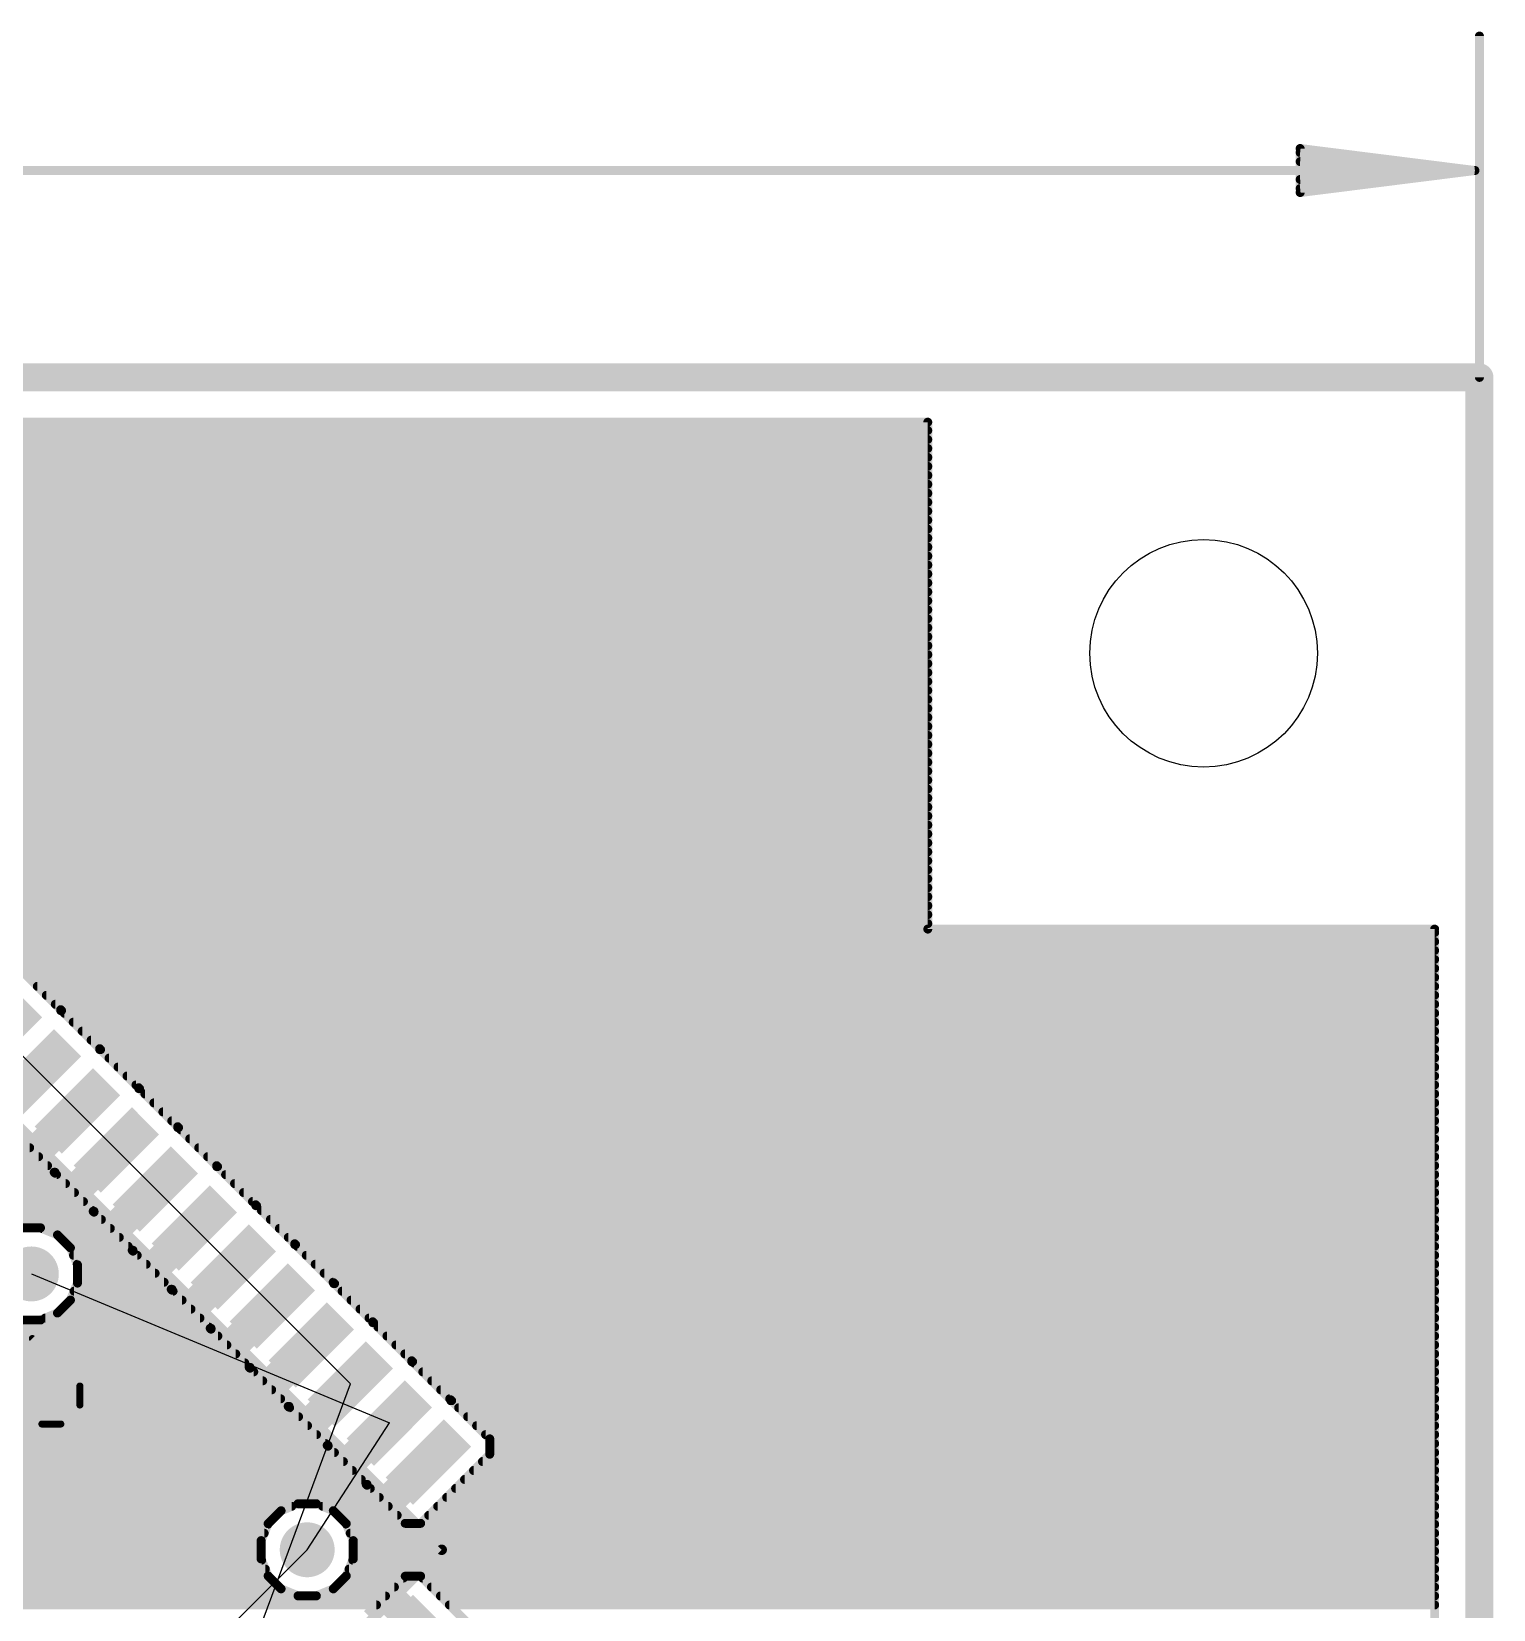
# Model space of a CAD drawing. Extents: x -13 to 61, y -28 to 85.
# Drawn here: x 29 to 50.2, y 57.14 to 80.02 of the extents above; entities that cross this region are included whole.
import ezdxf

# ---------------------------------------------------------------- set-up
doc = ezdxf.new("R2010")
doc.units = 0
for name, color, linetype in [('1', 22, 'CONTINUOUS'), ('18', 82, 'CONTINUOUS'), ('19', 53, 'CONTINUOUS'), ('20', 7, 'CONTINUOUS'), ('21', 253, 'CONTINUOUS'), ('27', 253, 'CONTINUOUS'), ('51', 253, 'CONTINUOUS')]:
    doc.layers.add(name, color=color, linetype=linetype)

# ---------------------------------------------------------------- blocks, each defined once
blk = doc.blocks.new('RECT')
blk.add_solid([(-0.5, -0.5), (0.5, -0.5), (-0.5, 0.5), (0.5, 0.5)])
blk = doc.blocks.new('ROUNDV')
at = {"const_width": 0.5}
blk.add_lwpolyline([(0, -0.25, 1), (0, 0.25, 1), (0, -0.25)], format="xyb", dxfattribs=at)

msp = doc.modelspace()

# ---------------------------------------------------------------- linework, layer by layer
at = {"layer": '1', "const_width": 0.13}
for points in [[(8, 74.3508), (42, 74.3508)], [(42, 74.3508), (42, 67)], [(8, 74.23), (42, 74.23)], [(8, 74.1), (42, 74.1)], [(8, 73.97), (42, 73.97)], [(8, 73.84), (42, 73.84)], [(8, 73.71), (42, 73.71)], [(8, 73.58), (42, 73.58)], [(8, 73.45), (42, 73.45)], [(8, 73.32), (42, 73.32)], [(8, 73.19), (42, 73.19)], [(8, 73.06), (42, 73.06)], [(8, 72.93), (42, 72.93)], [(8, 72.8), (42, 72.8)], [(8, 72.67), (42, 72.67)], [(8, 72.54), (42, 72.54)], [(8, 72.41), (42, 72.41)], [(8, 72.28), (42, 72.28)], [(8, 72.15), (42, 72.15)], [(8, 72.02), (42, 72.02)], [(8, 71.89), (42, 71.89)], [(8, 71.76), (42, 71.76)], [(8, 71.63), (42, 71.63)], [(8, 71.5), (42, 71.5)], [(8, 71.37), (42, 71.37)], [(8, 71.24), (42, 71.24)], [(8, 71.11), (42, 71.11)], [(8, 70.98), (42, 70.98)], [(8, 70.85), (42, 70.85)], [(8, 70.72), (42, 70.72)], [(8, 70.59), (42, 70.59)], [(8, 70.46), (42, 70.46)], [(8, 70.33), (42, 70.33)], [(8, 70.2), (42, 70.2)], [(8, 70.07), (42, 70.07)], [(8, 69.94), (42, 69.94)], [(8, 69.81), (42, 69.81)], [(14.3594, 69.68), (42, 69.68)], [(14.4894, 69.55), (42, 69.55)], [(14.6194, 69.42), (42, 69.42)], [(14.7494, 69.29), (42, 69.29)], [(14.8794, 69.16), (42, 69.16)], [(15.0094, 69.03), (42, 69.03)], [(15.1394, 68.9), (42, 68.9)], [(15.2694, 68.77), (42, 68.77)], [(26.6168, 68.64), (42, 68.64)], [(26.7468, 68.51), (42, 68.51)], [(26.8768, 68.38), (42, 68.38)], [(27.0068, 68.25), (42, 68.25)], [(27.1368, 68.12), (42, 68.12)], [(27.2668, 67.99), (42, 67.99)], [(27.3968, 67.86), (42, 67.86)], [(27.5268, 67.73), (42, 67.73)], [(27.6568, 67.6), (42, 67.6)], [(27.7868, 67.47), (42, 67.47)], [(27.9168, 67.34), (42, 67.34)], [(28.0468, 67.21), (42, 67.21)], [(28.1768, 67.08), (42, 67.08)], [(42, 67), (49.3508, 67)], [(49.3508, 67), (49.3508, 8)], [(28.3068, 66.95), (49.3508, 66.95)], [(28.4368, 66.82), (49.3508, 66.82)], [(28.5668, 66.69), (49.3508, 66.69)], [(28.6968, 66.56), (49.3508, 66.56)], [(28.8268, 66.43), (49.3508, 66.43)], [(29.4252, 65.8317), (28.8719, 66.385)], [(28.9568, 66.3), (49.3508, 66.3)], [(29.0868, 66.17), (49.3508, 66.17)], [(29.2168, 66.04), (49.3508, 66.04)], [(29.3468, 65.91), (49.3508, 65.91)], [(29.4252, 65.8193), (29.4252, 65.8317)], [(29.4376, 65.8193), (29.4252, 65.8193)], [(29.9909, 65.266), (29.4376, 65.8193)], [(29.4768, 65.78), (49.3508, 65.78)], [(29.6068, 65.65), (49.3508, 65.65)], [(29.7368, 65.52), (49.3508, 65.52)], [(29.8668, 65.39), (49.3508, 65.39)], [(29.9909, 65.2536), (29.9909, 65.266)], [(29.9909, 65.26), (49.3508, 65.26)], [(30.0032, 65.2536), (29.9909, 65.2536)], [(30.5565, 64.7003), (30.0032, 65.2536)], [(30.1268, 65.13), (49.3508, 65.13)], [(30.2568, 65), (49.3508, 65)], [(30.3868, 64.87), (49.3508, 64.87)], [(30.5168, 64.74), (49.3508, 64.74)], [(30.5565, 64.6879), (30.5565, 64.7003)], [(30.5689, 64.6879), (30.5565, 64.6879)], [(31.1222, 64.1346), (30.5689, 64.6879)], [(30.6468, 64.61), (49.3508, 64.61)], [(30.7768, 64.48), (49.3508, 64.48)], [(30.9068, 64.35), (49.3508, 64.35)], [(28.7773, 64.0276), (29.3306, 63.4743)], [(31.0368, 64.22), (49.3508, 64.22)], [(31.1222, 64.1222), (31.1222, 64.1346)], [(31.1346, 64.1222), (31.1222, 64.1222)], [(31.6879, 63.5689), (31.1346, 64.1222)], [(31.1668, 64.09), (49.3508, 64.09)], [(21.0251, 63.83), (28.9749, 63.83)], [(31.2968, 63.96), (49.3508, 63.96)], [(31.4268, 63.83), (49.3508, 63.83)], [(20.7651, 63.57), (29.2349, 63.57)], [(20.8951, 63.7), (29.1049, 63.7)], [(31.5568, 63.7), (49.3508, 63.7)], [(31.6868, 63.57), (49.3508, 63.57)], [(31.6879, 63.5565), (31.6879, 63.5689)], [(31.7003, 63.5565), (31.6879, 63.5565)], [(32.2536, 63.0032), (31.7003, 63.5565)], [(20.6351, 63.44), (29.3649, 63.44)], [(29.3306, 63.4743), (29.343, 63.4743)], [(29.343, 63.4743), (29.343, 63.4619)], [(29.343, 63.4619), (29.8962, 62.9086)], [(31.8168, 63.44), (49.3508, 63.44)], [(20.3751, 63.18), (29.6249, 63.18)], [(20.5051, 63.31), (29.4949, 63.31)], [(31.9468, 63.31), (49.3508, 63.31)], [(32.0768, 63.18), (49.3508, 63.18)], [(20.1151, 62.92), (29.8849, 62.92)], [(20.2451, 63.05), (29.7549, 63.05)], [(29.8962, 62.9086), (29.9086, 62.9086)], [(29.9086, 62.9086), (29.9086, 62.8962)], [(29.9086, 62.8962), (30.4619, 62.343)], [(32.2068, 63.05), (49.3508, 63.05)], [(32.2536, 62.9909), (32.2536, 63.0032)], [(32.266, 62.9909), (32.2536, 62.9909)], [(32.8193, 62.4376), (32.266, 62.9909)], [(32.3368, 62.92), (49.3508, 62.92)], [(19.9851, 62.79), (30.0149, 62.79)], [(29.1329, 62.6682), (28.8671, 62.6682)], [(29.3785, 62.5665), (29.1329, 62.6682)], [(29.1527, 62.66), (30.1449, 62.66)], [(32.4668, 62.79), (49.3508, 62.79)], [(32.5968, 62.66), (49.3508, 62.66)], [(29.5665, 62.3785), (29.3785, 62.5665)], [(29.415, 62.53), (30.2749, 62.53)], [(29.545, 62.4), (30.4049, 62.4)], [(32.7268, 62.53), (49.3508, 62.53)], [(32.8193, 62.4252), (32.8193, 62.4376)], [(32.8317, 62.4252), (32.8193, 62.4252)], [(33.385, 61.8719), (32.8317, 62.4252)], [(32.8568, 62.4), (49.3508, 62.4)], [(29.6682, 62.1329), (29.5665, 62.3785)], [(29.6114, 62.27), (30.5349, 62.27)], [(30.4619, 62.343), (30.4743, 62.343)], [(30.4743, 62.343), (30.4743, 62.3306)], [(30.4743, 62.3306), (31.0276, 61.7773)], [(32.9868, 62.27), (49.3508, 62.27)], [(29.6653, 62.14), (30.6649, 62.14)], [(29.6682, 61.8671), (29.6682, 62.1329)], [(29.6682, 62.01), (30.7949, 62.01)], [(33.1168, 62.14), (49.3508, 62.14)], [(33.2468, 62.01), (49.3508, 62.01)], [(29.5665, 61.6215), (29.6682, 61.8671)], [(29.6197, 61.75), (31.0549, 61.75)], [(29.6682, 61.88), (30.9249, 61.88)], [(31.0276, 61.7773), (31.04, 61.7773)], [(31.04, 61.7773), (31.04, 61.7649)], [(31.04, 61.7649), (31.5933, 61.2116)], [(33.3768, 61.88), (49.3508, 61.88)], [(33.385, 61.8595), (33.385, 61.8719)], [(33.3974, 61.8595), (33.385, 61.8595)], [(33.9507, 61.3062), (33.3974, 61.8595)], [(33.5068, 61.75), (49.3508, 61.75)], [(29.3785, 61.4335), (29.5665, 61.6215)], [(29.435, 61.49), (31.3149, 61.49)], [(29.565, 61.62), (31.1849, 61.62)], [(33.6368, 61.62), (49.3508, 61.62)], [(33.7668, 61.49), (49.3508, 61.49)], [(28.8671, 61.3318), (29.1329, 61.3318)], [(29.1329, 61.3318), (29.3785, 61.4335)], [(29.201, 61.36), (31.4449, 61.36)], [(33.8968, 61.36), (49.3508, 61.36)], [(33.9507, 61.2938), (33.9507, 61.3062)], [(33.963, 61.2938), (33.9507, 61.2938)], [(34.5163, 60.7405), (33.963, 61.2938)], [(18.2951, 61.1), (31.7049, 61.1)], [(18.4251, 61.23), (31.5749, 61.23)], [(31.5933, 61.2116), (31.6057, 61.2116)], [(31.6057, 61.2116), (31.6057, 61.1992)], [(31.6057, 61.1992), (32.159, 60.6459)], [(34.0268, 61.23), (49.3508, 61.23)], [(34.1568, 61.1), (49.3508, 61.1)], [(18.0351, 60.84), (31.9649, 60.84)], [(18.1651, 60.97), (31.8349, 60.97)], [(34.2868, 60.97), (49.3508, 60.97)], [(34.4168, 60.84), (49.3508, 60.84)], [(17.7751, 60.58), (32.2249, 60.58)], [(17.9051, 60.71), (32.0949, 60.71)], [(32.159, 60.6459), (32.1714, 60.6459)], [(32.1714, 60.6459), (32.1714, 60.6335)], [(32.1714, 60.6335), (32.7247, 60.0802)], [(34.5163, 60.7281), (34.5163, 60.7405)], [(34.5287, 60.7281), (34.5163, 60.7281)], [(35.082, 60.1748), (34.5287, 60.7281)], [(34.5468, 60.71), (49.3508, 60.71)], [(34.6768, 60.58), (49.3508, 60.58)], [(17.6451, 60.45), (32.3549, 60.45)], [(34.8068, 60.45), (49.3508, 60.45)], [(17.3851, 60.19), (32.6149, 60.19)], [(17.5151, 60.32), (32.4849, 60.32)], [(34.9368, 60.32), (49.3508, 60.32)], [(35.0668, 60.19), (49.3508, 60.19)], [(35.082, 60.1624), (35.082, 60.1748)], [(35.0944, 60.1624), (35.082, 60.1624)], [(35.6477, 59.6091), (35.0944, 60.1624)], [(17.1251, 59.93), (32.8749, 59.93)], [(17.2551, 60.06), (32.7449, 60.06)], [(32.7247, 60.0802), (32.7371, 60.0802)], [(32.7371, 60.0802), (32.7371, 60.0678)], [(32.7371, 60.0678), (33.2904, 59.5145)], [(35.1968, 60.06), (49.3508, 60.06)], [(35.3268, 59.93), (49.3508, 59.93)], [(16.8651, 59.67), (33.1349, 59.67)], [(16.9951, 59.8), (33.0049, 59.8)], [(35.4568, 59.8), (49.3508, 59.8)], [(35.5868, 59.67), (49.3508, 59.67)], [(16.7351, 59.54), (33.2649, 59.54)], [(33.2904, 59.5145), (33.3028, 59.5145)], [(33.3028, 59.5145), (33.3028, 59.5021)], [(33.3028, 59.5021), (33.856, 58.9488)], [(35.6477, 59.3855), (35.6477, 59.6091)], [(35.6477, 59.54), (49.3508, 59.54)], [(16.4751, 59.28), (33.5249, 59.28)], [(16.6051, 59.41), (33.3949, 59.41)], [(34.6454, 58.3832), (35.6477, 59.3855)], [(35.5423, 59.28), (49.3508, 59.28)], [(35.6477, 59.41), (49.3508, 59.41)], [(16.2151, 59.02), (33.7849, 59.02)], [(16.3451, 59.15), (33.6549, 59.15)], [(35.2823, 59.02), (49.3508, 59.02)], [(35.4123, 59.15), (49.3508, 59.15)], [(15.9551, 58.76), (34.0449, 58.76)], [(16.0851, 58.89), (33.9149, 58.89)], [(33.856, 58.9488), (33.8684, 58.9488)], [(33.8684, 58.9488), (33.8684, 58.9364)], [(33.8684, 58.9364), (34.4217, 58.3832)], [(35.0222, 58.76), (49.3508, 58.76)], [(35.1523, 58.89), (49.3508, 58.89)], [(25.2251, 58.63), (32.7749, 58.63)], [(32.6215, 58.5665), (32.4335, 58.3785)], [(32.8671, 58.6682), (32.6215, 58.5665)], [(33.1329, 58.6682), (32.8671, 58.6682)], [(33.3785, 58.5665), (33.1329, 58.6682)], [(33.2251, 58.63), (34.1749, 58.63)], [(33.5665, 58.3785), (33.3785, 58.5665)], [(34.8923, 58.63), (49.3508, 58.63)], [(25.445, 58.5), (32.555, 58.5)], [(25.57, 58.37), (32.43, 58.37)], [(32.4335, 58.3785), (32.3318, 58.1329)], [(33.445, 58.5), (34.3049, 58.5)], [(33.6682, 58.1329), (33.5665, 58.3785)], [(33.57, 58.37), (49.3508, 58.37)], [(34.4217, 58.3832), (34.6454, 58.3832)], [(34.7623, 58.5), (49.3508, 58.5)], [(25.6238, 58.24), (32.3762, 58.24)], [(25.6682, 58.11), (32.3318, 58.11)], [(32.3318, 58.1329), (32.3318, 57.8671)], [(33.6238, 58.24), (49.3508, 58.24)], [(33.6682, 57.8671), (33.6682, 58.1329)], [(33.6682, 58.11), (49.3508, 58.11)], [(25.6611, 57.85), (32.3389, 57.85)], [(25.6682, 57.98), (32.3318, 57.98)], [(32.3318, 57.8671), (32.4335, 57.6215)], [(33.5665, 57.6215), (33.6682, 57.8671)], [(33.6611, 57.85), (49.3508, 57.85)], [(33.6682, 57.98), (49.3508, 57.98)], [(25.6073, 57.72), (32.3927, 57.72)], [(32.4335, 57.6215), (32.6215, 57.4335)], [(33.3785, 57.4335), (33.5665, 57.6215)], [(33.6073, 57.72), (49.3508, 57.72)], [(34.4217, 57.6168), (33.8684, 57.0635)], [(34.6454, 57.6168), (34.4217, 57.6168)], [(35.6477, 56.6145), (34.6454, 57.6168)], [(25.405, 57.46), (32.595, 57.46)], [(25.535, 57.59), (32.465, 57.59)], [(32.6215, 57.4335), (32.8671, 57.3318)], [(33.1329, 57.3318), (33.3785, 57.4335)], [(33.405, 57.46), (34.2649, 57.46)], [(33.535, 57.59), (34.3949, 57.59)], [(34.6722, 57.59), (49.3508, 57.59)], [(34.8022, 57.46), (49.3508, 57.46)], [(15.8651, 57.33), (34.1349, 57.33)], [(15.9951, 57.2), (34.0049, 57.2)], [(32.8671, 57.3318), (33.1329, 57.3318)], [(34.9322, 57.33), (49.3508, 57.33)], [(35.0622, 57.2), (49.3508, 57.2)]]:
    msp.add_lwpolyline(points, dxfattribs=at)
at = {"layer": '1', "const_width": 0.065}
for points in [[(42.0325, 74.3508, 1), (41.9675, 74.3508)], [(42, 74.3183, 1), (42, 74.3833)], [(42, 74.1975, 1), (42, 74.2625)], [(42, 74.0675, 1), (42, 74.1325)], [(42, 73.9375, 1), (42, 74.0025)], [(42, 73.8075, 1), (42, 73.8725)], [(42, 73.6775, 1), (42, 73.7425)], [(42, 73.5475, 1), (42, 73.6125)], [(42, 73.4175, 1), (42, 73.4825)], [(42, 73.2875, 1), (42, 73.3525)], [(42, 73.1575, 1), (42, 73.2225)], [(42, 73.0275, 1), (42, 73.0925)], [(42, 72.8975, 1), (42, 72.9625)], [(42, 72.7675, 1), (42, 72.8325)], [(42, 72.6375, 1), (42, 72.7025)], [(42, 72.5075, 1), (42, 72.5725)], [(42, 72.3775, 1), (42, 72.4425)], [(42, 72.2475, 1), (42, 72.3125)], [(42, 72.1175, 1), (42, 72.1825)], [(42, 71.9875, 1), (42, 72.0525)], [(42, 71.8575, 1), (42, 71.9225)], [(42, 71.7275, 1), (42, 71.7925)], [(42, 71.5975, 1), (42, 71.6625)], [(42, 71.4675, 1), (42, 71.5325)], [(42, 71.3375, 1), (42, 71.4025)], [(42, 71.2075, 1), (42, 71.2725)], [(42, 71.0775, 1), (42, 71.1425)], [(42, 70.9475, 1), (42, 71.0125)], [(42, 70.8175, 1), (42, 70.8825)], [(42, 70.6875, 1), (42, 70.7525)], [(42, 70.5575, 1), (42, 70.6225)], [(42, 70.4275, 1), (42, 70.4925)], [(42, 70.2975, 1), (42, 70.3625)], [(42, 70.1675, 1), (42, 70.2325)], [(42, 70.0375, 1), (42, 70.1025)], [(42, 69.9075, 1), (42, 69.9725)], [(42, 69.7775, 1), (42, 69.8425)], [(42, 69.6475, 1), (42, 69.7125)], [(42, 69.5175, 1), (42, 69.5825)], [(42, 69.3875, 1), (42, 69.4525)], [(42, 69.2575, 1), (42, 69.3225)], [(42, 69.1275, 1), (42, 69.1925)], [(42, 68.9975, 1), (42, 69.0625)], [(42, 68.8675, 1), (42, 68.9325)], [(42, 68.7375, 1), (42, 68.8025)], [(42, 68.6075, 1), (42, 68.6725)], [(42, 68.4775, 1), (42, 68.5425)], [(42, 68.3475, 1), (42, 68.4125)], [(42, 68.2175, 1), (42, 68.2825)], [(42, 68.0875, 1), (42, 68.1525)], [(42, 67.9575, 1), (42, 68.0225)], [(42, 67.8275, 1), (42, 67.8925)], [(42, 67.6975, 1), (42, 67.7625)], [(42, 67.5675, 1), (42, 67.6325)], [(42, 67.4375, 1), (42, 67.5025)], [(42, 67.3075, 1), (42, 67.3725)], [(42, 67.1775, 1), (42, 67.2425)], [(42, 67.0325, 1), (42, 66.9675)], [(42, 67.0475, 1), (42, 67.1125)], [(49.3833, 67, 1), (49.3183, 67)], [(49.3508, 66.9675, 1), (49.3508, 67.0325)], [(41.9675, 67, 1), (42.0325, 67)], [(49.3508, 66.9175, 1), (49.3508, 66.9825)], [(49.3508, 66.7875, 1), (49.3508, 66.8525)], [(49.3508, 66.6575, 1), (49.3508, 66.7225)], [(49.3508, 66.5275, 1), (49.3508, 66.5925)], [(49.3508, 66.3975, 1), (49.3508, 66.4625)], [(49.3508, 66.2675, 1), (49.3508, 66.3325)], [(29.0868, 66.2025, 1), (29.0868, 66.1375)], [(49.3508, 66.1375, 1), (49.3508, 66.2025)], [(29.2168, 66.0725, 1), (29.2168, 66.0075)], [(29.3468, 65.9425, 1), (29.3468, 65.8775)], [(29.4577, 65.8317, 1), (29.3927, 65.8317)], [(49.3508, 66.0075, 1), (49.3508, 66.0725)], [(49.3508, 65.8775, 1), (49.3508, 65.9425)], [(29.4252, 65.8518, 1), (29.4252, 65.7868)], [(29.3927, 65.8193, 1), (29.4577, 65.8193)], [(29.4022, 65.8087, 1), (29.4481, 65.8547)], [(29.4605, 65.8423, 1), (29.4146, 65.7963)], [(29.4376, 65.7868, 1), (29.4376, 65.8518)], [(29.4768, 65.8125, 1), (29.4768, 65.7475)], [(29.6068, 65.6825, 1), (29.6068, 65.6175)], [(49.3508, 65.7475, 1), (49.3508, 65.8125)], [(49.3508, 65.6175, 1), (49.3508, 65.6825)], [(29.7368, 65.5525, 1), (29.7368, 65.4875)], [(29.8668, 65.4225, 1), (29.8668, 65.3575)], [(49.3508, 65.4875, 1), (49.3508, 65.5525)], [(49.3508, 65.3575, 1), (49.3508, 65.4225)], [(30.0234, 65.266, 1), (29.9584, 65.266)], [(29.9909, 65.2925, 1), (29.9909, 65.2275)], [(29.9909, 65.2861, 1), (29.9909, 65.2211)], [(29.9584, 65.2536, 1), (30.0234, 65.2536)], [(29.9679, 65.243, 1), (30.0138, 65.289)], [(30.0262, 65.2766, 1), (29.9803, 65.2306)], [(30.0032, 65.2211, 1), (30.0032, 65.2861)], [(49.3508, 65.2275, 1), (49.3508, 65.2925)], [(30.1268, 65.1625, 1), (30.1268, 65.0975)], [(30.2568, 65.0325, 1), (30.2568, 64.9675)], [(49.3508, 65.0975, 1), (49.3508, 65.1625)], [(49.3508, 64.9675, 1), (49.3508, 65.0325)], [(30.3868, 64.9025, 1), (30.3868, 64.8375)], [(30.5168, 64.7725, 1), (30.5168, 64.7075)], [(30.589, 64.7003, 1), (30.524, 64.7003)], [(30.5565, 64.7204, 1), (30.5565, 64.6554)], [(30.5336, 64.6773, 1), (30.5795, 64.7233)], [(30.5919, 64.7109, 1), (30.546, 64.6649)], [(30.5689, 64.6554, 1), (30.5689, 64.7204)], [(49.3508, 64.8375, 1), (49.3508, 64.9025)], [(49.3508, 64.7075, 1), (49.3508, 64.7725)], [(30.524, 64.6879, 1), (30.589, 64.6879)], [(30.6468, 64.6425, 1), (30.6468, 64.5775)], [(30.7768, 64.5125, 1), (30.7768, 64.4475)], [(49.3508, 64.5775, 1), (49.3508, 64.6425)], [(49.3508, 64.4475, 1), (49.3508, 64.5125)], [(30.9068, 64.3825, 1), (30.9068, 64.3175)], [(49.3508, 64.3175, 1), (49.3508, 64.3825)], [(31.0368, 64.2525, 1), (31.0368, 64.1875)], [(31.1547, 64.1346, 1), (31.0897, 64.1346)], [(31.1222, 64.1547, 1), (31.1222, 64.0897)], [(31.0897, 64.1222, 1), (31.1547, 64.1222)], [(31.0992, 64.1116, 1), (31.1452, 64.1576)], [(31.1576, 64.1452, 1), (31.1116, 64.0992)], [(31.1668, 64.1225, 1), (31.1668, 64.0575)], [(31.1346, 64.0897, 1), (31.1346, 64.1547)], [(49.3508, 64.1875, 1), (49.3508, 64.2525)], [(49.3508, 64.0575, 1), (49.3508, 64.1225)], [(28.9749, 63.7975, 1), (28.9749, 63.8625)], [(31.2968, 63.9925, 1), (31.2968, 63.9275)], [(31.4268, 63.8625, 1), (31.4268, 63.7975)], [(49.3508, 63.9275, 1), (49.3508, 63.9925)], [(49.3508, 63.7975, 1), (49.3508, 63.8625)], [(29.1049, 63.6675, 1), (29.1049, 63.7325)], [(29.2349, 63.5375, 1), (29.2349, 63.6025)], [(31.5568, 63.7325, 1), (31.5568, 63.6675)], [(31.6868, 63.6025, 1), (31.6868, 63.5375)], [(31.7204, 63.5689, 1), (31.6554, 63.5689)], [(31.6879, 63.589, 1), (31.6879, 63.524)], [(31.6649, 63.546, 1), (31.7109, 63.5919)], [(31.7233, 63.5795, 1), (31.6773, 63.5336)], [(31.7003, 63.524, 1), (31.7003, 63.589)], [(49.3508, 63.6675, 1), (49.3508, 63.7325)], [(49.3508, 63.5375, 1), (49.3508, 63.6025)], [(29.3306, 63.5068, 1), (29.3306, 63.4418)], [(29.3076, 63.4513, 1), (29.3535, 63.4973)], [(29.3755, 63.4743, 1), (29.3105, 63.4743)], [(29.3659, 63.4849, 1), (29.32, 63.4389)], [(29.3105, 63.4619, 1), (29.3755, 63.4619)], [(29.343, 63.4418, 1), (29.343, 63.5068)], [(29.3649, 63.4075, 1), (29.3649, 63.4725)], [(31.6554, 63.5565, 1), (31.7204, 63.5565)], [(31.8168, 63.4725, 1), (31.8168, 63.4075)], [(49.3508, 63.4075, 1), (49.3508, 63.4725)], [(29.4949, 63.2775, 1), (29.4949, 63.3425)], [(29.6249, 63.1475, 1), (29.6249, 63.2125)], [(31.9468, 63.3425, 1), (31.9468, 63.2775)], [(32.0768, 63.2125, 1), (32.0768, 63.1475)], [(49.3508, 63.2775, 1), (49.3508, 63.3425)], [(49.3508, 63.1475, 1), (49.3508, 63.2125)], [(29.7549, 63.0175, 1), (29.7549, 63.0825)], [(29.8962, 62.9411, 1), (29.8962, 62.8761)], [(29.8733, 62.8857, 1), (29.9192, 62.9316)], [(29.9411, 62.9086, 1), (29.8761, 62.9086)], [(29.8761, 62.8962, 1), (29.9411, 62.8962)], [(29.9316, 62.9192, 1), (29.8857, 62.8733)], [(29.8849, 62.8875, 1), (29.8849, 62.9525)], [(29.9086, 62.8761, 1), (29.9086, 62.9411)], [(32.2068, 63.0825, 1), (32.2068, 63.0175)], [(32.2861, 63.0032, 1), (32.2211, 63.0032)], [(32.2536, 63.0234, 1), (32.2536, 62.9584)], [(32.2211, 62.9909, 1), (32.2861, 62.9909)], [(32.2306, 62.9803, 1), (32.2766, 63.0262)], [(32.289, 63.0138, 1), (32.243, 62.9679)], [(32.266, 62.9584, 1), (32.266, 63.0234)], [(32.3368, 62.9525, 1), (32.3368, 62.8875)], [(49.3508, 63.0175, 1), (49.3508, 63.0825)], [(49.3508, 62.8875, 1), (49.3508, 62.9525)], [(29.1453, 62.6982, 1), (29.1205, 62.6382)], [(29.1527, 62.6925, 1), (29.1527, 62.6275)], [(29.1329, 62.6357, 1), (29.1329, 62.7007)], [(30.0149, 62.7575, 1), (30.0149, 62.8225)], [(30.1449, 62.6275, 1), (30.1449, 62.6925)], [(32.4668, 62.8225, 1), (32.4668, 62.7575)], [(32.5968, 62.6925, 1), (32.5968, 62.6275)], [(49.3508, 62.7575, 1), (49.3508, 62.8225)], [(49.3508, 62.6275, 1), (49.3508, 62.6925)], [(29.4015, 62.5894, 1), (29.3555, 62.5435)], [(29.3661, 62.5364, 1), (29.3909, 62.5965)], [(29.415, 62.5625, 1), (29.415, 62.4975)], [(29.545, 62.4325, 1), (29.545, 62.3675)], [(30.2749, 62.4975, 1), (30.2749, 62.5625)], [(30.4049, 62.3675, 1), (30.4049, 62.4325)], [(32.7268, 62.5625, 1), (32.7268, 62.4975)], [(32.8518, 62.4376, 1), (32.7868, 62.4376)], [(32.8193, 62.4577, 1), (32.8193, 62.3927)], [(32.7963, 62.4146, 1), (32.8423, 62.4605)], [(32.8547, 62.4481, 1), (32.8087, 62.4022)], [(32.8568, 62.4325, 1), (32.8568, 62.3675)], [(32.8317, 62.3927, 1), (32.8317, 62.4577)], [(49.3508, 62.4975, 1), (49.3508, 62.5625)], [(49.3508, 62.3675, 1), (49.3508, 62.4325)], [(29.5965, 62.3909, 1), (29.5364, 62.3661)], [(29.5435, 62.3555, 1), (29.5894, 62.4015)], [(29.6114, 62.3025, 1), (29.6114, 62.2375)], [(30.4619, 62.3755, 1), (30.4619, 62.3105)], [(30.4389, 62.32, 1), (30.4849, 62.3659)], [(30.5068, 62.343, 1), (30.4418, 62.343)], [(30.4973, 62.3535, 1), (30.4513, 62.3076)], [(30.4418, 62.3306, 1), (30.5068, 62.3306)], [(30.4743, 62.3105, 1), (30.4743, 62.3755)], [(30.5349, 62.2375, 1), (30.5349, 62.3025)], [(32.7868, 62.4252, 1), (32.8518, 62.4252)], [(32.9868, 62.3025, 1), (32.9868, 62.2375)], [(49.3508, 62.2375, 1), (49.3508, 62.3025)], [(29.6653, 62.1725, 1), (29.6653, 62.1075)], [(29.7007, 62.1329, 1), (29.6357, 62.1329)], [(29.6682, 62.0425, 1), (29.6682, 61.9775)], [(29.6382, 62.1205, 1), (29.6982, 62.1453)], [(30.6649, 62.1075, 1), (30.6649, 62.1725)], [(30.7949, 61.9775, 1), (30.7949, 62.0425)], [(33.1168, 62.1725, 1), (33.1168, 62.1075)], [(33.2468, 62.0425, 1), (33.2468, 61.9775)], [(49.3508, 62.1075, 1), (49.3508, 62.1725)], [(49.3508, 61.9775, 1), (49.3508, 62.0425)], [(29.6197, 61.7825, 1), (29.6197, 61.7175)], [(29.6682, 61.9125, 1), (29.6682, 61.8475)], [(29.6357, 61.8671, 1), (29.7007, 61.8671)], [(29.6982, 61.8546, 1), (29.6382, 61.8795)], [(30.9249, 61.8475, 1), (30.9249, 61.9125)], [(31.0276, 61.8098, 1), (31.0276, 61.7448)], [(31.0046, 61.7543, 1), (31.0506, 61.8002)], [(31.0725, 61.7773, 1), (31.0075, 61.7773)], [(31.063, 61.7879, 1), (31.017, 61.7419)], [(31.0075, 61.7649, 1), (31.0725, 61.7649)], [(31.04, 61.7448, 1), (31.04, 61.8098)], [(31.0549, 61.7175, 1), (31.0549, 61.7825)], [(33.3768, 61.9125, 1), (33.3768, 61.8475)], [(33.4175, 61.8719, 1), (33.3525, 61.8719)], [(33.385, 61.892, 1), (33.385, 61.827)], [(33.3525, 61.8595, 1), (33.4175, 61.8595)], [(33.362, 61.8489, 1), (33.4079, 61.8949)], [(33.4203, 61.8825, 1), (33.3744, 61.8365)], [(33.3974, 61.827, 1), (33.3974, 61.892)], [(33.5068, 61.7825, 1), (33.5068, 61.7175)], [(49.3508, 61.8475, 1), (49.3508, 61.9125)], [(49.3508, 61.7175, 1), (49.3508, 61.7825)], [(29.435, 61.5225, 1), (29.435, 61.4575)], [(29.565, 61.6525, 1), (29.565, 61.5875)], [(29.5364, 61.6339, 1), (29.5965, 61.6091)], [(29.5894, 61.5985, 1), (29.5435, 61.6445)], [(31.1849, 61.5875, 1), (31.1849, 61.6525)], [(31.3149, 61.4575, 1), (31.3149, 61.5225)], [(33.6368, 61.6525, 1), (33.6368, 61.5875)], [(33.7668, 61.5225, 1), (33.7668, 61.4575)], [(49.3508, 61.5875, 1), (49.3508, 61.6525)], [(49.3508, 61.4575, 1), (49.3508, 61.5225)], [(29.1205, 61.3618, 1), (29.1453, 61.3018)], [(29.1329, 61.2993, 1), (29.1329, 61.3643)], [(29.201, 61.3925, 1), (29.201, 61.3275)], [(29.3555, 61.4565, 1), (29.4015, 61.4105)], [(29.3909, 61.4035, 1), (29.3661, 61.4636)], [(31.4449, 61.3275, 1), (31.4449, 61.3925)], [(33.8968, 61.3925, 1), (33.8968, 61.3275)], [(33.9832, 61.3062, 1), (33.9182, 61.3062)], [(33.9507, 61.3263, 1), (33.9507, 61.2613)], [(33.9182, 61.2938, 1), (33.9832, 61.2938)], [(33.9277, 61.2832, 1), (33.9736, 61.3292)], [(33.986, 61.3168, 1), (33.9401, 61.2708)], [(33.963, 61.2613, 1), (33.963, 61.3263)], [(49.3508, 61.3275, 1), (49.3508, 61.3925)], [(31.5933, 61.2441, 1), (31.5933, 61.1791)], [(31.5703, 61.1886, 1), (31.6163, 61.2346)], [(31.6382, 61.2116, 1), (31.5732, 61.2116)], [(31.6287, 61.2222, 1), (31.5827, 61.1762)], [(31.5732, 61.1992, 1), (31.6382, 61.1992)], [(31.5749, 61.1975, 1), (31.5749, 61.2625)], [(31.6057, 61.1791, 1), (31.6057, 61.2441)], [(31.7049, 61.0675, 1), (31.7049, 61.1325)], [(34.0268, 61.2625, 1), (34.0268, 61.1975)], [(34.1568, 61.1325, 1), (34.1568, 61.0675)], [(49.3508, 61.1975, 1), (49.3508, 61.2625)], [(49.3508, 61.0675, 1), (49.3508, 61.1325)], [(31.8349, 60.9375, 1), (31.8349, 61.0025)], [(31.9649, 60.8075, 1), (31.9649, 60.8725)], [(34.2868, 61.0025, 1), (34.2868, 60.9375)], [(34.4168, 60.8725, 1), (34.4168, 60.8075)], [(49.3508, 60.9375, 1), (49.3508, 61.0025)], [(49.3508, 60.8075, 1), (49.3508, 60.8725)], [(32.0949, 60.6775, 1), (32.0949, 60.7425)], [(32.159, 60.6784, 1), (32.159, 60.6134)], [(32.136, 60.6229, 1), (32.182, 60.6689)], [(32.2039, 60.6459, 1), (32.1389, 60.6459)], [(32.1944, 60.6565, 1), (32.1484, 60.6105)], [(32.1389, 60.6335, 1), (32.2039, 60.6335)], [(32.1714, 60.6134, 1), (32.1714, 60.6784)], [(32.2249, 60.5475, 1), (32.2249, 60.6125)], [(34.5488, 60.7405, 1), (34.4838, 60.7405)], [(34.5163, 60.7606, 1), (34.5163, 60.6956)], [(34.4838, 60.7281, 1), (34.5488, 60.7281)], [(34.4934, 60.7175, 1), (34.5393, 60.7635)], [(34.5517, 60.7511, 1), (34.5058, 60.7051)], [(34.5468, 60.7425, 1), (34.5468, 60.6775)], [(34.5287, 60.6956, 1), (34.5287, 60.7606)], [(34.6768, 60.6125, 1), (34.6768, 60.5475)], [(49.3508, 60.6775, 1), (49.3508, 60.7425)], [(49.3508, 60.5475, 1), (49.3508, 60.6125)], [(32.3549, 60.4175, 1), (32.3549, 60.4825)], [(34.8068, 60.4825, 1), (34.8068, 60.4175)], [(49.3508, 60.4175, 1), (49.3508, 60.4825)], [(32.4849, 60.2875, 1), (32.4849, 60.3525)], [(32.6149, 60.1575, 1), (32.6149, 60.2225)], [(34.9368, 60.3525, 1), (34.9368, 60.2875)], [(35.0668, 60.2225, 1), (35.0668, 60.1575)], [(35.1145, 60.1748, 1), (35.0495, 60.1748)], [(35.082, 60.1949, 1), (35.082, 60.1299)], [(35.0495, 60.1624, 1), (35.1145, 60.1624)], [(35.059, 60.1518, 1), (35.105, 60.1978)], [(35.1174, 60.1854, 1), (35.0714, 60.1394)], [(35.0944, 60.1299, 1), (35.0944, 60.1949)], [(49.3508, 60.2875, 1), (49.3508, 60.3525)], [(49.3508, 60.1575, 1), (49.3508, 60.2225)], [(32.7247, 60.1127, 1), (32.7247, 60.0477)], [(32.7017, 60.0572, 1), (32.7476, 60.1032)], [(32.7696, 60.0802, 1), (32.7046, 60.0802)], [(32.76, 60.0908, 1), (32.7141, 60.0448)], [(32.7046, 60.0678, 1), (32.7696, 60.0678)], [(32.7371, 60.0477, 1), (32.7371, 60.1127)], [(32.7449, 60.0275, 1), (32.7449, 60.0925)], [(32.8749, 59.8975, 1), (32.8749, 59.9625)], [(35.1968, 60.0925, 1), (35.1968, 60.0275)], [(35.3268, 59.9625, 1), (35.3268, 59.8975)], [(49.3508, 60.0275, 1), (49.3508, 60.0925)], [(49.3508, 59.8975, 1), (49.3508, 59.9625)], [(33.0049, 59.7675, 1), (33.0049, 59.8325)], [(33.1349, 59.6375, 1), (33.1349, 59.7025)], [(35.4568, 59.8325, 1), (35.4568, 59.7675)], [(35.5868, 59.7025, 1), (35.5868, 59.6375)], [(49.3508, 59.7675, 1), (49.3508, 59.8325)], [(49.3508, 59.6375, 1), (49.3508, 59.7025)], [(33.2904, 59.547, 1), (33.2904, 59.482)], [(33.2649, 59.5075, 1), (33.2649, 59.5725)], [(33.2674, 59.4915, 1), (33.3133, 59.5375)], [(33.3353, 59.5145, 1), (33.2703, 59.5145)], [(33.3257, 59.5251, 1), (33.2798, 59.4791)], [(33.2703, 59.5021, 1), (33.3353, 59.5021)], [(33.3028, 59.482, 1), (33.3028, 59.547)], [(35.6802, 59.6091, 1), (35.6152, 59.6091)], [(35.6477, 59.5725, 1), (35.6477, 59.5075)], [(35.6247, 59.5862, 1), (35.6707, 59.6321)], [(49.3508, 59.5075, 1), (49.3508, 59.5725)], [(33.3949, 59.3775, 1), (33.3949, 59.4425)], [(33.5249, 59.2475, 1), (33.5249, 59.3125)], [(35.5423, 59.3125, 1), (35.5423, 59.2475)], [(35.6477, 59.4425, 1), (35.6477, 59.3775)], [(35.6152, 59.3855, 1), (35.6802, 59.3855)], [(35.6707, 59.3625, 1), (35.6247, 59.4084)], [(49.3508, 59.3775, 1), (49.3508, 59.4425)], [(49.3508, 59.2475, 1), (49.3508, 59.3125)], [(33.6549, 59.1175, 1), (33.6549, 59.1825)], [(33.7849, 58.9875, 1), (33.7849, 59.0525)], [(35.2823, 59.0525, 1), (35.2823, 58.9875)], [(35.4123, 59.1825, 1), (35.4123, 59.1175)], [(49.3508, 59.1175, 1), (49.3508, 59.1825)], [(49.3508, 58.9875, 1), (49.3508, 59.0525)], [(33.856, 58.9813, 1), (33.856, 58.9163)], [(33.8331, 58.9259, 1), (33.879, 58.9718)], [(33.9009, 58.9488, 1), (33.8359, 58.9488)], [(33.8359, 58.9364, 1), (33.9009, 58.9364)], [(33.8914, 58.9594, 1), (33.8455, 58.9135)], [(33.8684, 58.9163, 1), (33.8684, 58.9813)], [(33.9149, 58.8575, 1), (33.9149, 58.9225)], [(34.0449, 58.7275, 1), (34.0449, 58.7925)], [(35.0222, 58.7925, 1), (35.0222, 58.7275)], [(35.1523, 58.9225, 1), (35.1523, 58.8575)], [(49.3508, 58.8575, 1), (49.3508, 58.9225)], [(49.3508, 58.7275, 1), (49.3508, 58.7925)], [(32.6091, 58.5965, 1), (32.6339, 58.5364)], [(32.6445, 58.5435, 1), (32.5985, 58.5894)], [(32.7749, 58.5975, 1), (32.7749, 58.6625)], [(32.8671, 58.7007, 1), (32.8671, 58.6357)], [(32.8795, 58.6382, 1), (32.8546, 58.6982)], [(33.1453, 58.6982, 1), (33.1205, 58.6382)], [(33.1329, 58.6357, 1), (33.1329, 58.7007)], [(33.2251, 58.6625, 1), (33.2251, 58.5975)], [(33.4015, 58.5894, 1), (33.3555, 58.5435)], [(33.3661, 58.5364, 1), (33.3909, 58.5965)], [(34.1749, 58.5975, 1), (34.1749, 58.6625)], [(34.8923, 58.6625, 1), (34.8923, 58.5975)], [(49.3508, 58.5975, 1), (49.3508, 58.6625)], [(32.4105, 58.4015, 1), (32.4565, 58.3555)], [(32.4636, 58.3661, 1), (32.4035, 58.3909)], [(32.43, 58.3375, 1), (32.43, 58.4025)], [(32.555, 58.4675, 1), (32.555, 58.5325)], [(33.445, 58.5325, 1), (33.445, 58.4675)], [(33.5965, 58.3909, 1), (33.5364, 58.3661)], [(33.57, 58.4025, 1), (33.57, 58.3375)], [(33.5435, 58.3555, 1), (33.5894, 58.4015)], [(34.3049, 58.4675, 1), (34.3049, 58.5325)], [(34.4217, 58.4157, 1), (34.4217, 58.3507)], [(34.3987, 58.3602, 1), (34.4447, 58.4061)], [(34.6224, 58.4061, 1), (34.6684, 58.3602)], [(34.6454, 58.3507, 1), (34.6454, 58.4157)], [(34.7623, 58.5325, 1), (34.7623, 58.4675)], [(49.3508, 58.4675, 1), (49.3508, 58.5325)], [(49.3508, 58.3375, 1), (49.3508, 58.4025)], [(32.3643, 58.1329, 1), (32.2993, 58.1329)], [(32.3018, 58.1453, 1), (32.3618, 58.1205)], [(32.3318, 58.0775, 1), (32.3318, 58.1425)], [(32.3762, 58.2075, 1), (32.3762, 58.2725)], [(33.6238, 58.2725, 1), (33.6238, 58.2075)], [(33.7007, 58.1329, 1), (33.6357, 58.1329)], [(33.6682, 58.1425, 1), (33.6682, 58.0775)], [(33.6382, 58.1205, 1), (33.6982, 58.1453)], [(49.3508, 58.2075, 1), (49.3508, 58.2725)], [(49.3508, 58.0775, 1), (49.3508, 58.1425)], [(32.3618, 57.8795, 1), (32.3018, 57.8546)], [(32.2993, 57.8671, 1), (32.3643, 57.8671)], [(32.3318, 57.9475, 1), (32.3318, 58.0125)], [(32.3389, 57.8175, 1), (32.3389, 57.8825)], [(33.6611, 57.8825, 1), (33.6611, 57.8175)], [(33.6682, 58.0125, 1), (33.6682, 57.9475)], [(33.6357, 57.8671, 1), (33.7007, 57.8671)], [(33.6982, 57.8546, 1), (33.6382, 57.8795)], [(49.3508, 57.9475, 1), (49.3508, 58.0125)], [(49.3508, 57.8175, 1), (49.3508, 57.8825)], [(32.3927, 57.6875, 1), (32.3927, 57.7525)], [(32.4565, 57.6445, 1), (32.4105, 57.5985)], [(32.4035, 57.6091, 1), (32.4636, 57.6339)], [(33.5364, 57.6339, 1), (33.5965, 57.6091)], [(33.5894, 57.5985, 1), (33.5435, 57.6445)], [(33.6073, 57.7525, 1), (33.6073, 57.6875)], [(34.4217, 57.6493, 1), (34.4217, 57.5843)], [(34.4447, 57.5939, 1), (34.3987, 57.6398)], [(34.6684, 57.6398, 1), (34.6224, 57.5939)], [(34.6454, 57.5843, 1), (34.6454, 57.6493)], [(49.3508, 57.6875, 1), (49.3508, 57.7525)], [(32.465, 57.5575, 1), (32.465, 57.6225)], [(32.6339, 57.4636, 1), (32.6091, 57.4035)], [(32.595, 57.4275, 1), (32.595, 57.4925)], [(32.5985, 57.4105, 1), (32.6445, 57.4565)], [(33.3555, 57.4565, 1), (33.4015, 57.4105)], [(33.3909, 57.4035, 1), (33.3661, 57.4636)], [(33.405, 57.4925, 1), (33.405, 57.4275)], [(33.535, 57.6225, 1), (33.535, 57.5575)], [(34.2649, 57.4275, 1), (34.2649, 57.4925)], [(34.3949, 57.5575, 1), (34.3949, 57.6225)], [(34.6722, 57.6225, 1), (34.6722, 57.5575)], [(34.8022, 57.4925, 1), (34.8022, 57.4275)], [(49.3508, 57.5575, 1), (49.3508, 57.6225)], [(49.3508, 57.4275, 1), (49.3508, 57.4925)], [(32.8671, 57.3643, 1), (32.8671, 57.2993)], [(32.8546, 57.3018, 1), (32.8795, 57.3618)], [(33.1205, 57.3618, 1), (33.1453, 57.3018)], [(33.1329, 57.2993, 1), (33.1329, 57.3643)], [(34.0049, 57.1675, 1), (34.0049, 57.2325)], [(34.1349, 57.2975, 1), (34.1349, 57.3625)], [(34.9322, 57.3625, 1), (34.9322, 57.2975)], [(35.0622, 57.2325, 1), (35.0622, 57.1675)], [(49.3508, 57.2975, 1), (49.3508, 57.3625)], [(49.3508, 57.1675, 1), (49.3508, 57.2325)]]:
    msp.add_lwpolyline(points, format="xyb", dxfattribs=at)
at = {"layer": '19'}
for p, q in [((33.6267, 60.4042), (27.9698, 66.061)), ((29, 62), (34.1924, 59.8385)), ((30.7983, 52.7674), (33.6267, 60.4042)), ((33, 58), (34.1924, 59.8385)), ((29, 54), (33, 58))]:
    msp.add_line(p, q, dxfattribs=at)
at = {"layer": '20'}
for points, const_width in [([(50, 75), (50, 79.95)], 0.13), ([(49.935, 78), (47.4, 78.3192)], 0.13), ([(47.4, 78.3192), (47.4, 77.6808)], 0.13), ([(49.935, 78), (47.4, 78.26)], 0.13), ([(0.065, 78), (49.935, 78)], 0.13), ([(49.935, 78), (47.4, 78.13)], 0.13), ([(47.4, 77.6808), (49.935, 78)], 0.13), ([(47.4, 77.87), (49.935, 78)], 0.13), ([(47.4, 77.74), (49.935, 78)], 0.13), ([(0, 75), (50, 75)], 0.4064), ([(50, 75), (50, 0)], 0.4064)]:
    msp.add_lwpolyline(points, dxfattribs=dict(at, const_width=const_width))
for points, const_width in [([(50.0325, 79.95, 1), (49.9675, 79.95)], 0.065), ([(47.4041, 78.3515, 1), (47.3959, 78.287)], 0.065), ([(47.4325, 78.3192, 1), (47.3675, 78.3192)], 0.065), ([(47.4033, 78.2923, 1), (47.3967, 78.2277)], 0.065), ([(47.4017, 78.1625, 1), (47.3983, 78.0975)], 0.065), ([(49.9391, 77.9678, 1), (49.9309, 78.0322)], 0.065), ([(49.9309, 77.9678, 1), (49.9391, 78.0322)], 0.065), ([(49.9383, 77.9677, 1), (49.9317, 78.0323)], 0.065), ([(49.9317, 77.9677, 1), (49.9383, 78.0323)], 0.065), ([(49.9333, 77.9675, 1), (49.9367, 78.0325)], 0.065), ([(49.9367, 77.9675, 1), (49.9333, 78.0325)], 0.065), ([(49.935, 77.9675, 1), (49.935, 78.0325)], 0.065), ([(47.3983, 77.9025, 1), (47.4017, 77.8375)], 0.065), ([(47.3967, 77.7723, 1), (47.4033, 77.7077)], 0.065), ([(47.3959, 77.713, 1), (47.4041, 77.6485)], 0.065), ([(47.3675, 77.6808, 1), (47.4325, 77.6808)], 0.065), ([(50.1016, 75, 1), (49.8984, 75)], 0.2032), ([(50, 74.8984, 1), (50, 75.1016)], 0.2032), ([(49.9675, 75, 1), (50.0325, 75)], 0.065)]:
    msp.add_lwpolyline(points, format="xyb", dxfattribs=dict(at, const_width=const_width))
msp.add_circle((46, 71), 1.65, dxfattribs=at)
at = {"layer": '21', "const_width": 0.1524}
for points in [[(25, 67.9504), (34.9504, 58)], [(34.9504, 58), (25, 48.0496)]]:
    msp.add_lwpolyline(points, dxfattribs=at)
at = {"layer": '21', "const_width": 0.0762}
for points in [[(34.9773, 57.9731, 1), (34.9235, 58.0269)], [(34.9235, 57.9731, 1), (34.9773, 58.0269)]]:
    msp.add_lwpolyline(points, format="xyb", dxfattribs=at)
at = {"layer": '27', "const_width": 0.1016}
for points in [[(29.7034, 60.3747), (29.0143, 61.0638)], [(28.463, 60.5125), (29.1521, 59.8235)], [(29.7034, 60.0991), (29.7034, 60.3747)], [(29.4277, 59.8235), (29.7034, 60.0991)], [(29.1521, 59.8235), (29.4277, 59.8235)]]:
    msp.add_lwpolyline(points, dxfattribs=at)
at = {"layer": '27', "const_width": 0.0508}
for points in [[(29.0322, 61.0817, 1), (28.9963, 61.0458)], [(29.7288, 60.3747, 1), (29.678, 60.3747)], [(29.6854, 60.3567, 1), (29.7213, 60.3927)], [(29.678, 60.0991, 1), (29.7288, 60.0991)], [(29.7213, 60.0811, 1), (29.6854, 60.117)], [(29.1521, 59.8489, 1), (29.1521, 59.7981)], [(29.1341, 59.8055, 1), (29.1701, 59.8414)], [(29.4098, 59.8414, 1), (29.4457, 59.8055)], [(29.4277, 59.7981, 1), (29.4277, 59.8489)]]:
    msp.add_lwpolyline(points, format="xyb", dxfattribs=at)

# ---------------------------------------------------------------- block references
at = {"layer": '1', "rotation": 45}
for p, xscale, yscale in [((28.5355, 65.4953), 1.1938, 0.5588), ((29.1012, 64.9296), 1.1938, 0.5588), ((29.6669, 64.364), 1.1938, 0.5588), ((30.2326, 63.7983), 1.1938, 0.5588), ((30.7983, 63.2326), 1.1938, 0.5588), ((31.364, 62.6669), 1.1938, 0.5588), ((31.9296, 62.1012), 1.1938, 0.5588), ((32.4953, 61.5355), 1.1938, 0.5588), ((33.061, 60.9698), 1.1938, 0.5588), ((33.6267, 60.4042), 1.1938, 0.5588), ((34.1924, 59.8385), 1.1938, 0.5588), ((34.7581, 59.2728), 1.1938, 0.5588), ((34.7581, 56.7272), 0.5588, 1.1938)]:
    msp.add_blockref('RECT', p, dxfattribs=dict(at, xscale=xscale, yscale=yscale))
at = {"layer": '18', "xscale": 0.7964, "yscale": 0.7964}
for p in [(29, 62), (29, 62), (33, 58), (33, 58)]:
    msp.add_blockref('ROUNDV', p, dxfattribs=at)
at = {"layer": '51', "xscale": 1.0922, "yscale": 0.4572}
for p, rotation in [((28.9785, 64.8158), 225), ((29.5442, 64.2501), 225), ((30.1098, 63.6844), 225), ((30.6755, 63.1187), 225), ((31.2412, 62.5531), 225), ((31.8069, 61.9874), 225), ((32.3726, 61.4217), 225), ((32.9383, 60.856), 225), ((33.5039, 60.2903), 225), ((34.0696, 59.7246), 225), ((34.6353, 59.1589), 225), ((34.6442, 56.85), 135)]:
    msp.add_blockref('RECT', p, dxfattribs=dict(at, rotation=rotation))

doc.saveas('drawing.dxf')
